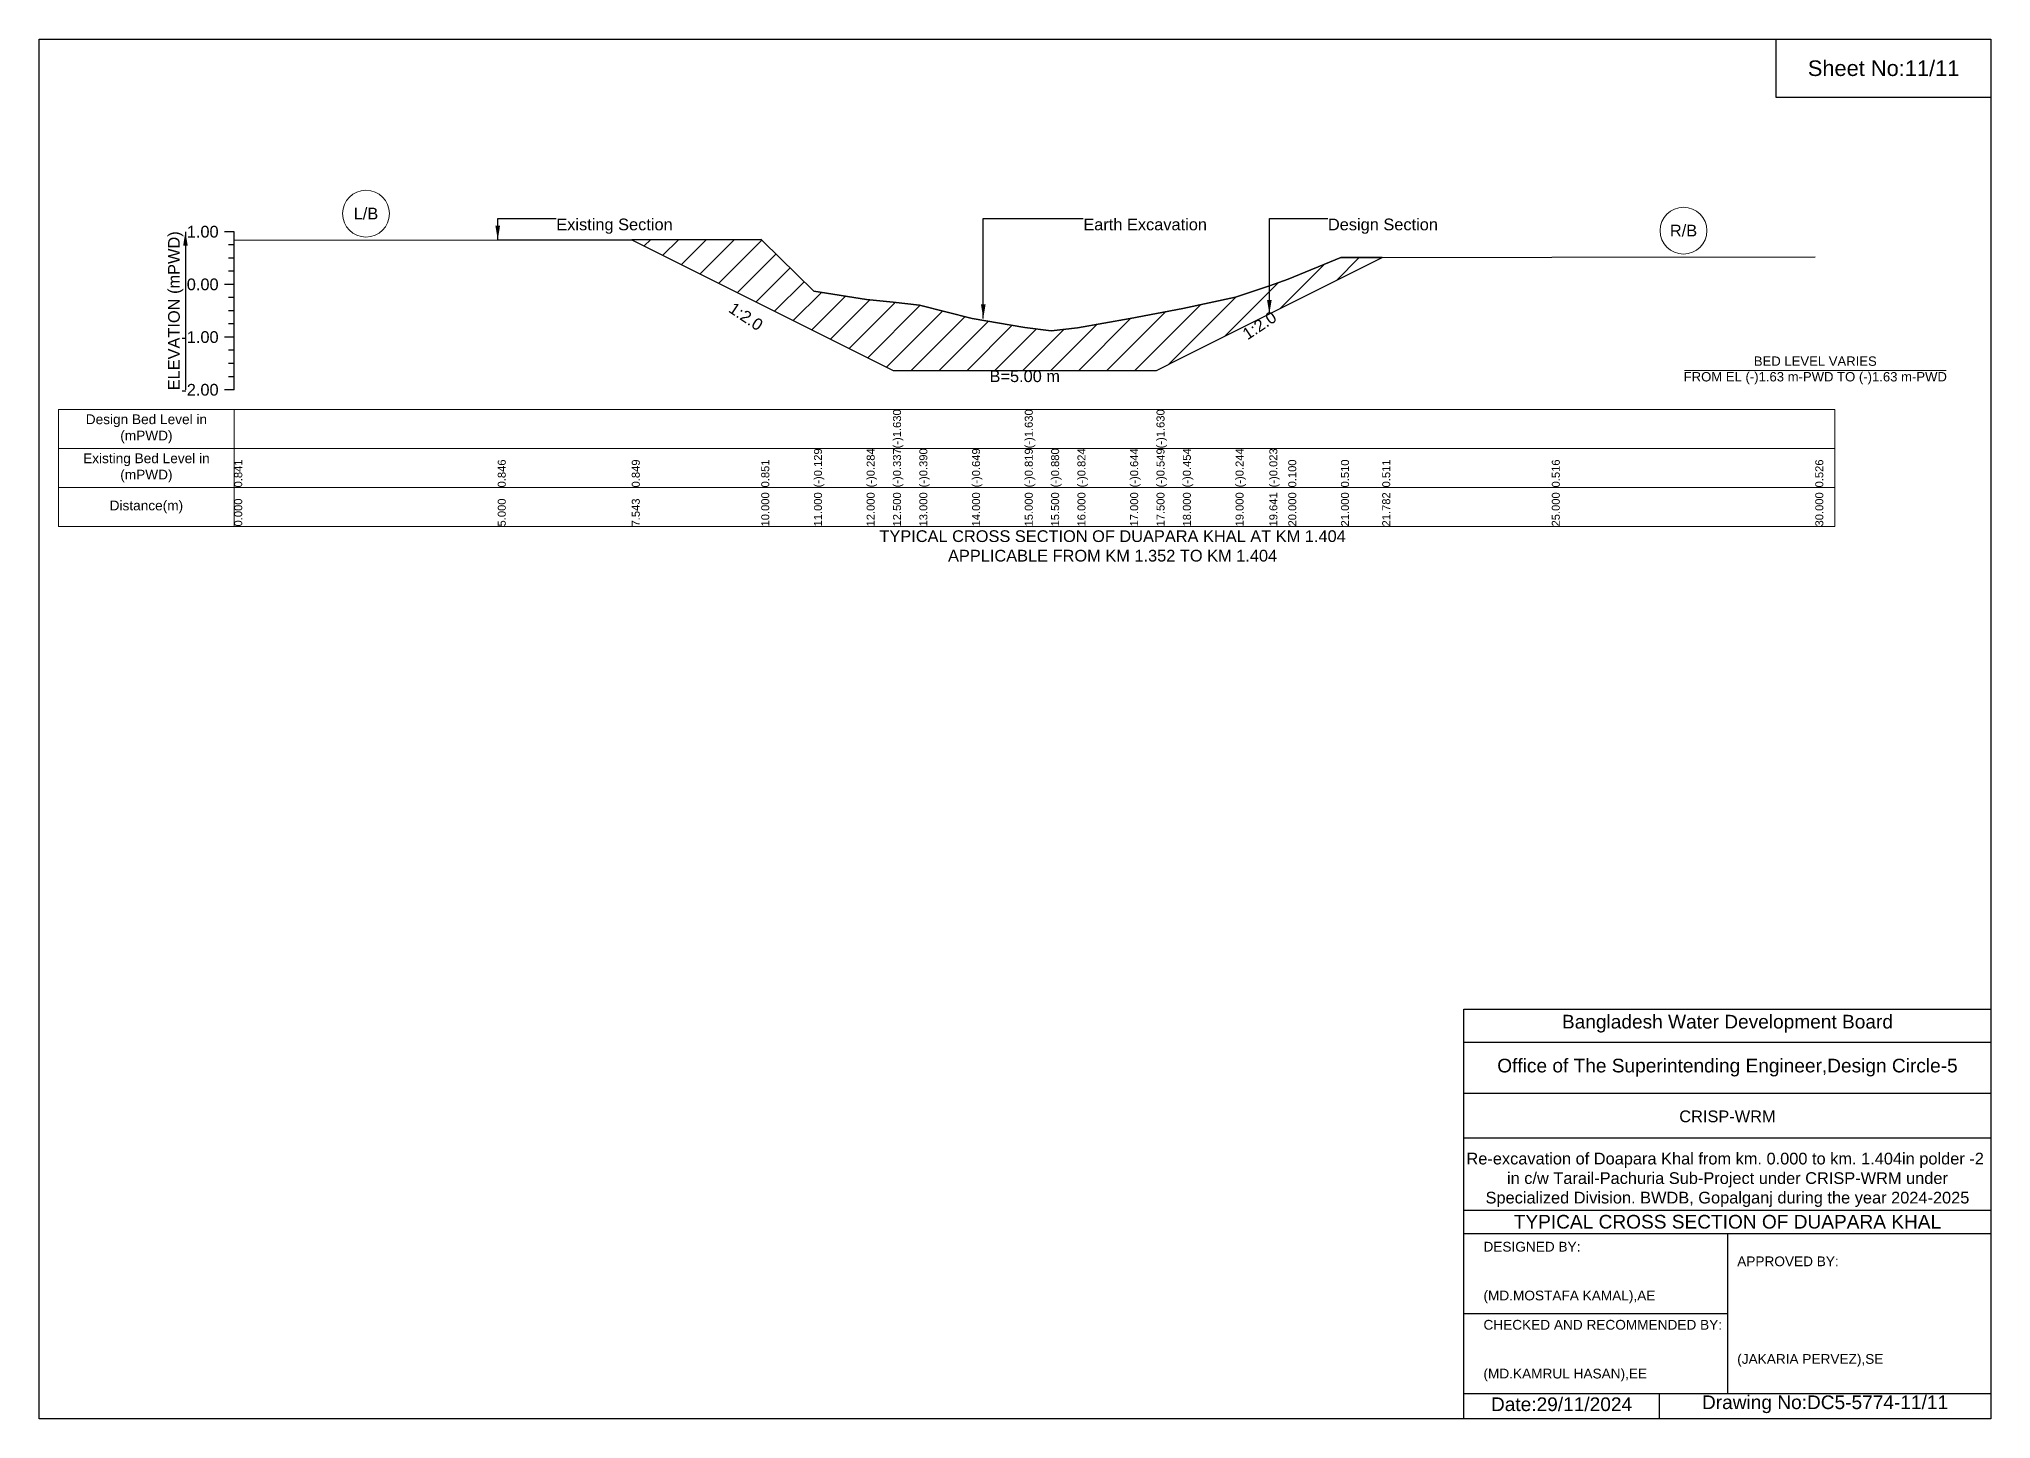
# Model space of a CAD drawing. Header units: inches. Extents: x 91000 to 218000, y -5656 to 7598.
# Drawn here: x 200000 to 208000, y -5656 to 0 of the extents above; entities that cross this region are included whole.
import ezdxf

# ---------------------------------------------------------------- set-up
doc = ezdxf.new("R2010")
doc.units = ezdxf.units.IN
doc.header["$LTSCALE"] = 7
doc.header["$MEASUREMENT"] = 0
for name, color, linetype, lineweight in [('Cross section Data Border', 7, 'Continuous', 9), ('Cross Section Labels', 7, 'Continuous', 9), ('Existing_Bed_Level for Xsection', 7, 'Continuous', 25)]:
    doc.layers.add(name, color=color, linetype=linetype, lineweight=lineweight)
doc.styles.get("Standard").update_dxf_attribs({"font": 'arial.ttf'})
doc.dimstyles.get("Standard").update_dxf_attribs({"dimtxt": 0.18, "dimasz": 0.18, "dimexe": 0.18, "dimexo": 0.0625, "dimgap": 0.09, "dimtad": 0, "dimtih": 1, "dimtoh": 1, "dimdec": 4, "dimzin": 0, "dimdsep": 46, "dimtxsty": 'Standard', "dimcen": 0.09, "dimadec": 0, "dimazin": 0, "dimtfac": 1, "dimtdec": 4, "dimtofl": 0, "dimtmove": 0, "dimatfit": 3, "dimfxl": 1, "dimtolj": 1, "dimtzin": 0, "dimarcsym": 0})

msp = doc.modelspace()

# ---------------------------------------------------------------- hatches: boundary and pattern name
at = {"layer": 'Existing_Bed_Level for Xsection'}
h = msp.add_hatch(dxfattribs=at)
h.set_pattern_fill('ANSI31', color=256, scale=648, style=0)
h.paths.add_polyline_path([(202429.3, -822.6), (202960, -1088), (202964.6, -1090.3), (203176, -1196), (203392, -1304), (203500, -1358), (203608, -1358), (203824, -1358), (204040, -1358), (204148, -1358), (204256, -1358), (204472, -1358), (204580, -1358), (204688, -1304), (204904, -1196), (205042.5, -1126.8), (205120, -1088), (205336, -980), (205505, -895.5), (205336, -895.8), (205120, -984.3), (205042.5, -1011), (204904, -1058.6), (204688, -1104), (204580, -1124.5), (204472, -1145), (204256, -1183.9), (204148, -1196), (204040, -1182.8), (203824, -1146.1), (203608, -1090.2), (203500, -1078.7), (203392, -1067.3), (203176, -1033.8), (202964.6, -826.6), (202960, -822.1)])

# ---------------------------------------------------------------- linework, layer by layer
for points in [[(200000, 0), (208000, 0), (208000, -5656), (200000, -5656)], [(207120, 0), (208000, 0), (208000, -240), (207120, -240)]]:
    msp.add_lwpolyline(points, close=True)
for points in [[(205840, -5656), (205840, -3976), (208000, -3976)], [(205840, -4112), (208000, -4112)], [(205840, -4320), (208000, -4320)], [(205840, -4504), (208000, -4504)], [(205840, -4800), (208000, -4800)], [(205840, -4896), (208000, -4896)], [(206920, -4896), (206920, -5552)], [(205840, -5224), (206920, -5224)], [(205840, -5552), (208000, -5552)], [(206640, -5552), (206640, -5656)]]:
    msp.add_lwpolyline(points)
at = {"layer": 'Cross section Data Border'}
msp.add_lwpolyline([(200080, -1517.9), (207360, -1517.9), (207360, -1997.9), (200080, -1997.9)], close=True, dxfattribs=at)
for points in [[(200800, -1517.9), (200800, -1997.9)], [(200080, -1677.9), (207360, -1677.9)], [(200080, -1837.9), (207360, -1837.9)]]:
    msp.add_lwpolyline(points, dxfattribs=at)
at = {"layer": 'Cross Section Labels'}
msp.add_lwpolyline([(206744.2, -1358), (207815.8, -1358)], dxfattribs=at)
for centre in [(201340, -715.7), (206740, -785.4)]:
    msp.add_circle(centre, 96, dxfattribs=at)
at = {"layer": 'Existing_Bed_Level for Xsection'}
for points in [[(200800, -789.9), (200760, -789.9)], [(200800, -1437.9), (200800, -1221.9), (200800, -1005.9), (200800, -789.9)], [(200800, -843.9), (200776, -843.9)], [(200800, -824.3), (201880, -823.2), (202429.3, -822.6), (202960, -822.1), (202964.6, -826.6), (203176, -1033.8), (203392, -1067.3), (203500, -1078.7), (203500, -1078.7), (203608, -1090.2), (203824, -1146.1), (204040, -1182.8), (204040, -1182.8), (204148, -1196), (204256, -1183.9), (204472, -1145), (204580, -1124.5), (204580, -1124.5), (204688, -1104), (204904, -1058.6), (205042.5, -1011), (205120, -984.3), (205336, -895.8), (205505, -895.5), (206200, -894.5), (207280, -892.3)], [(200800, -897.9), (200776, -897.9)], [(200800, -951.9), (200776, -951.9)], [(200800, -1005.9), (200760, -1005.9)], [(200800, -1059.9), (200776, -1059.9)], [(200800, -1113.9), (200776, -1113.9)], [(200800, -1167.9), (200776, -1167.9)], [(200800, -1221.9), (200760, -1221.9)], [(200800, -1275.9), (200776, -1275.9)], [(200800, -1329.9), (200776, -1329.9)], [(200800, -1437.9), (200760, -1437.9)], [(200800, -1383.9), (200776, -1383.9)]]:
    msp.add_lwpolyline(points, dxfattribs=at)
msp.add_lwpolyline([(202429.3, -822.6), (202429.3, -822.6), (202960, -1088), (202964.6, -1090.3), (203176, -1196), (203392, -1304), (203500, -1358), (203500, -1358), (203608, -1358), (203824, -1358), (204040, -1358), (204040, -1358), (204148, -1358), (204256, -1358), (204472, -1358), (204580, -1358), (204580, -1358), (204688, -1304), (204904, -1196), (205042.5, -1126.8), (205120, -1088), (205336, -980), (205505, -895.5), (205505, -895.5), (205505, -895.5), (205336, -895.8), (205120, -984.3), (205042.5, -1011), (204904, -1058.6), (204688, -1104), (204580, -1124.5), (204580, -1124.5), (204472, -1145), (204256, -1183.9), (204148, -1196), (204040, -1182.8), (204040, -1182.8), (203824, -1146.1), (203608, -1090.2), (203500, -1078.7), (203500, -1078.7), (203392, -1067.3), (203176, -1033.8), (202964.6, -826.6), (202960, -822.1), (202429.3, -822.6)], close=True, dxfattribs=at)

# ---------------------------------------------------------------- texts
at = {"attachment_point": 5}
for s, insert, char_height in [('Sheet No:11/11', (207560, -120), 64), ('Bangladesh Water Development Board', (206920, -4036), 56), ('Office of The Superintending Engineer,Design Circle-5', (206920, -4216), 56)]:
    msp.add_mtext(s, dxfattribs=dict(at, insert=insert, char_height=char_height))
for s, insert, char_height, width, attachment_point in [('CRISP-WRM', (206920, -4416), 48, 2240, 5), ('Re-excavation of Doapara Khal from km. 0.000 to km. 1.404in polder -2  in c/w Tarail-Pachuria Sub-Project under CRISP-WRM under Specialized Division. BWDB, Gopalganj during the year 2024-2025', (206920, -4676), 48, 2160, 5), ('TYPICAL CROSS SECTION OF DUAPARA KHAL', (206920, -4848), 56, 2240, 5), ('DESIGNED BY:^J^J^J(MD.MOSTAFA KAMAL),AE', (205920, -5056), 40, 1120, 4), ('APPROVED BY:^J^J^J^J^J^J(JAKARIA PERVEZ),SE', (206960, -5216), 40, 1120, 4), ('CHECKED AND RECOMMENDED BY:^J^J^J(MD.KAMRUL HASAN),EE', (205920, -5376), 40, 1120, 4), ('Date:29/11/2024', (206240, -5596), 56, 1120, 5), ('Drawing No:DC5-5774-11/11', (207320, -5596), 56, 1760, 5)]:
    msp.add_mtext(s, dxfattribs=dict(insert=insert, char_height=char_height, width=width, attachment_point=attachment_point))
at = {"layer": 'Cross section Data Border', "char_height": 40, "width": 640, "attachment_point": 5}
for s, insert in [('Design Bed Level in (mPWD)', (200440, -1597.9)), ('Existing Bed Level in (mPWD)', (200440, -1757.9)), ('Distance(m)', (200440, -1917.9))]:
    msp.add_mtext(s, dxfattribs=dict(at, insert=insert))
at = {"layer": 'Cross Section Labels'}
for s, insert, char_height, attachment_point in [('L/B', (201340, -715.7), 48, 5), ('Existing Section', (202120, -735.9), 48, 1), ('Earth Excavation', (204280, -735.9), 48, 1), ('Design Section', (205282.5, -735.9), 48, 1), ('R/B', (206740, -785.4), 48, 5), ('B=5.00 m', (204040, -1358), 48, 2), ('BED LEVEL VARIES ^JFROM EL (-)1.63 m-PWD TO (-)1.63 m-PWD', (207280, -1358), 38.4, 5), ('TYPICAL CROSS SECTION OF DUAPARA KHAL AT KM 1.404^JAPPLICABLE FROM KM 1.352 TO KM 1.404', (204400, -2077.9), 48, 5)]:
    msp.add_mtext(s, dxfattribs=dict(at, insert=insert, char_height=char_height, attachment_point=attachment_point))
at = {"layer": 'Cross Section Labels', "char_height": 48, "attachment_point": 2}
for insert, rotation in [((202910.6, -1117.3), 326.30993), ((204988.5, -1153.8), 33.69007)]:
    msp.add_mtext('1:2.0', dxfattribs=dict(at, insert=insert, rotation=rotation))
at = {"layer": 'Existing_Bed_Level for Xsection', "rotation": 90}
for s, insert, char_height, attachment_point in [('ELEVATION (mPWD)', (200560, -1113.9), 48, 5), ('(-)1.630', (203500, -1677.9), 32.8, 1), ('(-)1.630', (204040, -1677.9), 32.8, 1), ('(-)1.630', (204580, -1677.9), 32.8, 1), ('(-)0.129', (203176, -1837.9), 32.8, 1), ('(-)0.284', (203392, -1837.9), 32.8, 1), ('(-)0.337', (203500, -1837.9), 32.8, 1), ('(-)0.390', (203608, -1837.9), 32.8, 1), ('(-)0.649', (203824, -1837.9), 32.8, 1), ('(-)0.819', (204040, -1837.9), 32.8, 1), ('(-)0.880', (204148, -1837.9), 32.8, 1), ('(-)0.824', (204256, -1837.9), 32.8, 1), ('(-)0.644', (204472, -1837.9), 32.8, 1), ('(-)0.549', (204580, -1837.9), 32.8, 1), ('(-)0.454', (204688, -1837.9), 32.8, 1), ('(-)0.244', (204904, -1837.9), 32.8, 1), ('(-)0.023', (205042.5, -1837.9), 32.8, 1), ('0.841', (200800, -1837.9), 32.8, 1), ('0.846', (201880, -1837.9), 32.8, 1), ('0.849', (202429.3, -1837.9), 32.8, 1), ('0.851', (202960, -1837.9), 32.8, 1), ('0.100', (205120, -1837.9), 32.8, 1), ('0.510', (205336, -1837.9), 32.8, 1), ('0.511', (205505, -1837.9), 32.8, 1), ('0.516', (206200, -1837.9), 32.8, 1), ('0.526', (207280, -1837.9), 32.8, 1), ('0.000', (200800, -1997.9), 32.8, 1), ('5.000', (201880, -1997.9), 32.8, 1), ('7.543', (202429.3, -1997.9), 32.8, 1), ('10.000', (202960, -1997.9), 32.8, 1), ('11.000', (203176, -1997.9), 32.8, 1), ('12.000', (203392, -1997.9), 32.8, 1), ('12.500', (203500, -1997.9), 32.8, 1), ('13.000', (203608, -1997.9), 32.8, 1), ('14.000', (203824, -1997.9), 32.8, 1), ('15.000', (204040, -1997.9), 32.8, 1), ('15.500', (204148, -1997.9), 32.8, 1), ('16.000', (204256, -1997.9), 32.8, 1), ('17.000', (204472, -1997.9), 32.8, 1), ('17.500', (204580, -1997.9), 32.8, 1), ('18.000', (204688, -1997.9), 32.8, 1), ('19.000', (204904, -1997.9), 32.8, 1), ('19.641', (205042.5, -1997.9), 32.8, 1), ('20.000', (205120, -1997.9), 32.8, 1), ('21.000', (205336, -1997.9), 32.8, 1), ('21.782', (205505, -1997.9), 32.8, 1), ('25.000', (206200, -1997.9), 32.8, 1), ('30.000', (207280, -1997.9), 32.8, 1)]:
    msp.add_mtext(s, dxfattribs=dict(at, insert=insert, char_height=char_height, attachment_point=attachment_point))
at = {"layer": 'Existing_Bed_Level for Xsection', "char_height": 48, "attachment_point": 6}
for s, insert in [('1.00', (200736, -789.9)), ('0.00', (200736, -1005.9)), ('-1.00', (200736, -1221.9)), ('-2.00', (200736, -1437.9))]:
    msp.add_mtext(s, dxfattribs=dict(at, insert=insert))

# ---------------------------------------------------------------- leaders
at = {"layer": 'Cross Section Labels', "annotation_type": 0, "has_hookline": 1, "hookline_direction": 0}
for points, text_width in [([(201880, -823.2), (201880, -735.9), (202119.9, -735.9)], 467.2), ([(203870, -1145.4), (203870, -735.9), (204279.9, -735.9)], 497), ([(205042.5, -1126.8), (205042.5, -735.9), (205282.4, -735.9)], 441.2)]:
    msp.add_leader(points, dimstyle='Standard', override={"dimasz": 57.6}, dxfattribs=dict(at, text_width=text_width))
at = {"layer": 'Existing_Bed_Level for Xsection'}
msp.add_leader([(200600, -789.9), (200600, -1437.9)], dimstyle='Standard', override={"dimasz": 57.6}, dxfattribs=at)

doc.saveas('drawing.dxf')
